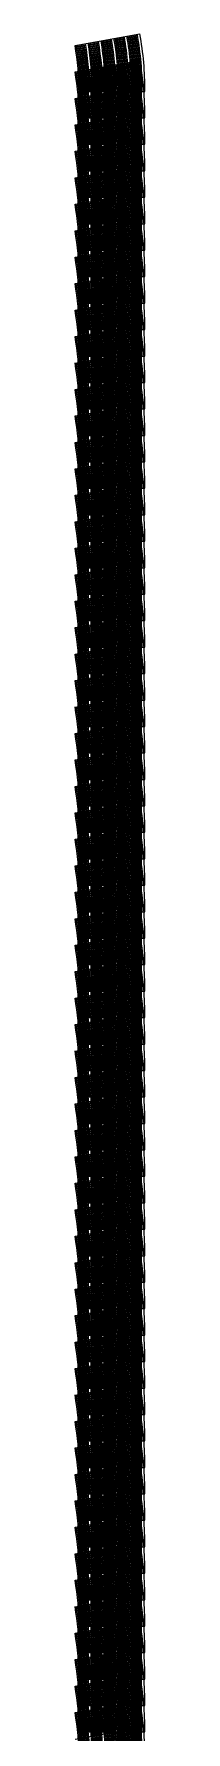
# Model space of a CAD drawing. Extents: x 21 to 26, y 10 to 524.
# Drawn here: x 20.7 to 26, y 396 to 524.3 of the extents above; entities that cross this region are included whole.
import ezdxf

# ---------------------------------------------------------------- set-up
doc = ezdxf.new("R2010")
doc.units = 0
doc.layers.add('paleta', color=255, linetype='CONTINUOUS')

msp = doc.modelspace()

# ---------------------------------------------------------------- linework, layer by layer
at = {"layer": 'paleta', "color": 255}
for p, q in [((20.7, 523.47), (25.62, 524.34)), ((21, 520), (26, 520))]:
    msp.add_line(p, q, dxfattribs=at)
at = {"layer": 'paleta', "color": 254}
for p, q in [((20.7, 521.47), (25.62, 522.34)), ((21, 518), (26, 518))]:
    msp.add_line(p, q, dxfattribs=at)
at = {"layer": 'paleta', "color": 253}
for p, q in [((20.7, 519.47), (25.62, 520.34)), ((21, 516), (26, 516))]:
    msp.add_line(p, q, dxfattribs=at)
at = {"layer": 'paleta', "color": 252}
for p, q in [((20.7, 517.47), (25.62, 518.34)), ((21, 514), (26, 514))]:
    msp.add_line(p, q, dxfattribs=at)
at = {"layer": 'paleta', "color": 251}
for p, q in [((20.7, 515.47), (25.62, 516.34)), ((21, 512), (26, 512))]:
    msp.add_line(p, q, dxfattribs=at)
at = {"layer": 'paleta', "color": 250}
for p, q in [((20.7, 513.47), (25.62, 514.34)), ((21, 510), (26, 510))]:
    msp.add_line(p, q, dxfattribs=at)
at = {"layer": 'paleta', "color": 249}
for p, q in [((20.7, 511.47), (25.62, 512.34)), ((21, 508), (26, 508))]:
    msp.add_line(p, q, dxfattribs=at)
at = {"layer": 'paleta', "color": 248}
for p, q in [((20.7, 509.47), (25.62, 510.34)), ((21, 506), (26, 506))]:
    msp.add_line(p, q, dxfattribs=at)
at = {"layer": 'paleta', "color": 247}
for p, q in [((20.7, 507.47), (25.62, 508.34)), ((21, 504), (26, 504))]:
    msp.add_line(p, q, dxfattribs=at)
at = {"layer": 'paleta', "color": 246}
for p, q in [((20.7, 505.47), (25.62, 506.34)), ((21, 502), (26, 502))]:
    msp.add_line(p, q, dxfattribs=at)
at = {"layer": 'paleta', "color": 245}
for p, q in [((20.7, 503.47), (25.62, 504.34)), ((21, 500), (26, 500))]:
    msp.add_line(p, q, dxfattribs=at)
at = {"layer": 'paleta', "color": 244}
for p, q in [((20.7, 501.47), (25.62, 502.34)), ((21, 498), (26, 498))]:
    msp.add_line(p, q, dxfattribs=at)
at = {"layer": 'paleta', "color": 243}
for p, q in [((20.7, 499.47), (25.62, 500.34)), ((21, 496), (26, 496))]:
    msp.add_line(p, q, dxfattribs=at)
at = {"layer": 'paleta', "color": 242}
for p, q in [((20.7, 497.47), (25.62, 498.34)), ((21, 494), (26, 494))]:
    msp.add_line(p, q, dxfattribs=at)
at = {"layer": 'paleta', "color": 241}
for p, q in [((20.7, 495.47), (25.62, 496.34)), ((21, 492), (26, 492))]:
    msp.add_line(p, q, dxfattribs=at)
at = {"layer": 'paleta', "color": 240}
for p, q in [((20.7, 493.47), (25.62, 494.34)), ((21, 490), (26, 490))]:
    msp.add_line(p, q, dxfattribs=at)
at = {"layer": 'paleta', "color": 239}
for p, q in [((20.7, 491.47), (25.62, 492.34)), ((21, 488), (26, 488))]:
    msp.add_line(p, q, dxfattribs=at)
at = {"layer": 'paleta', "color": 238}
for p, q in [((20.7, 489.47), (25.62, 490.34)), ((21, 486), (26, 486))]:
    msp.add_line(p, q, dxfattribs=at)
at = {"layer": 'paleta', "color": 237}
for p, q in [((20.7, 487.47), (25.62, 488.34)), ((21, 484), (26, 484))]:
    msp.add_line(p, q, dxfattribs=at)
at = {"layer": 'paleta', "color": 236}
for p, q in [((20.7, 485.47), (25.62, 486.34)), ((21, 482), (26, 482))]:
    msp.add_line(p, q, dxfattribs=at)
at = {"layer": 'paleta', "color": 235}
for p, q in [((20.7, 483.47), (25.62, 484.34)), ((21, 480), (26, 480))]:
    msp.add_line(p, q, dxfattribs=at)
at = {"layer": 'paleta', "color": 234}
for p, q in [((20.7, 481.47), (25.62, 482.34)), ((21, 478), (26, 478))]:
    msp.add_line(p, q, dxfattribs=at)
at = {"layer": 'paleta', "color": 233}
for p, q in [((20.7, 479.47), (25.62, 480.34)), ((21, 476), (26, 476))]:
    msp.add_line(p, q, dxfattribs=at)
at = {"layer": 'paleta', "color": 232}
for p, q in [((20.7, 477.47), (25.62, 478.34)), ((21, 474), (26, 474))]:
    msp.add_line(p, q, dxfattribs=at)
at = {"layer": 'paleta', "color": 231}
for p, q in [((20.7, 475.47), (25.62, 476.34)), ((21, 472), (26, 472))]:
    msp.add_line(p, q, dxfattribs=at)
at = {"layer": 'paleta', "color": 230}
for p, q in [((20.7, 473.47), (25.62, 474.34)), ((21, 470), (26, 470))]:
    msp.add_line(p, q, dxfattribs=at)
at = {"layer": 'paleta', "color": 229}
for p, q in [((20.7, 471.47), (25.62, 472.34)), ((21, 468), (26, 468))]:
    msp.add_line(p, q, dxfattribs=at)
at = {"layer": 'paleta', "color": 228}
for p, q in [((20.7, 469.47), (25.62, 470.34)), ((21, 466), (26, 466))]:
    msp.add_line(p, q, dxfattribs=at)
at = {"layer": 'paleta', "color": 227}
for p, q in [((20.7, 467.47), (25.62, 468.34)), ((21, 464), (26, 464))]:
    msp.add_line(p, q, dxfattribs=at)
at = {"layer": 'paleta', "color": 226}
for p, q in [((20.7, 465.47), (25.62, 466.34)), ((21, 462), (26, 462))]:
    msp.add_line(p, q, dxfattribs=at)
at = {"layer": 'paleta', "color": 225}
for p, q in [((20.7, 463.47), (25.62, 464.34)), ((21, 460), (26, 460))]:
    msp.add_line(p, q, dxfattribs=at)
at = {"layer": 'paleta', "color": 224}
for p, q in [((20.7, 461.47), (25.62, 462.34)), ((21, 458), (26, 458))]:
    msp.add_line(p, q, dxfattribs=at)
at = {"layer": 'paleta', "color": 223}
for p, q in [((20.7, 459.47), (25.62, 460.34)), ((21, 456), (26, 456))]:
    msp.add_line(p, q, dxfattribs=at)
at = {"layer": 'paleta', "color": 222}
for p, q in [((20.7, 457.47), (25.62, 458.34)), ((21, 454), (26, 454))]:
    msp.add_line(p, q, dxfattribs=at)
at = {"layer": 'paleta', "color": 221}
for p, q in [((20.7, 455.47), (25.62, 456.34)), ((21, 452), (26, 452))]:
    msp.add_line(p, q, dxfattribs=at)
at = {"layer": 'paleta', "color": 220}
for p, q in [((20.7, 453.47), (25.62, 454.34)), ((21, 450), (26, 450))]:
    msp.add_line(p, q, dxfattribs=at)
at = {"layer": 'paleta', "color": 219}
for p, q in [((20.7, 451.47), (25.62, 452.34)), ((21, 448), (26, 448))]:
    msp.add_line(p, q, dxfattribs=at)
at = {"layer": 'paleta', "color": 218}
for p, q in [((20.7, 449.47), (25.62, 450.34)), ((21, 446), (26, 446))]:
    msp.add_line(p, q, dxfattribs=at)
at = {"layer": 'paleta', "color": 217}
for p, q in [((20.7, 447.47), (25.62, 448.34)), ((21, 444), (26, 444))]:
    msp.add_line(p, q, dxfattribs=at)
at = {"layer": 'paleta', "color": 216}
for p, q in [((20.7, 445.47), (25.62, 446.34)), ((21, 442), (26, 442))]:
    msp.add_line(p, q, dxfattribs=at)
at = {"layer": 'paleta', "color": 215}
for p, q in [((20.7, 443.47), (25.62, 444.34)), ((21, 440), (26, 440))]:
    msp.add_line(p, q, dxfattribs=at)
at = {"layer": 'paleta', "color": 214}
for p, q in [((20.7, 441.47), (25.62, 442.34)), ((21, 438), (26, 438))]:
    msp.add_line(p, q, dxfattribs=at)
at = {"layer": 'paleta', "color": 213}
for p, q in [((20.7, 439.47), (25.62, 440.34)), ((21, 436), (26, 436))]:
    msp.add_line(p, q, dxfattribs=at)
at = {"layer": 'paleta', "color": 212}
for p, q in [((20.7, 437.47), (25.62, 438.34)), ((21, 434), (26, 434))]:
    msp.add_line(p, q, dxfattribs=at)
at = {"layer": 'paleta', "color": 211}
for p, q in [((20.7, 435.47), (25.62, 436.34)), ((21, 432), (26, 432))]:
    msp.add_line(p, q, dxfattribs=at)
at = {"layer": 'paleta', "color": 210}
for p, q in [((20.7, 433.47), (25.62, 434.34)), ((21, 430), (26, 430))]:
    msp.add_line(p, q, dxfattribs=at)
at = {"layer": 'paleta', "color": 209}
for p, q in [((20.7, 431.47), (25.62, 432.34)), ((21, 428), (26, 428))]:
    msp.add_line(p, q, dxfattribs=at)
at = {"layer": 'paleta', "color": 208}
for p, q in [((20.7, 429.47), (25.62, 430.34)), ((21, 426), (26, 426))]:
    msp.add_line(p, q, dxfattribs=at)
at = {"layer": 'paleta', "color": 207}
for p, q in [((20.7, 427.47), (25.62, 428.34)), ((21, 424), (26, 424))]:
    msp.add_line(p, q, dxfattribs=at)
at = {"layer": 'paleta', "color": 206}
for p, q in [((20.7, 425.47), (25.62, 426.34)), ((21, 422), (26, 422))]:
    msp.add_line(p, q, dxfattribs=at)
at = {"layer": 'paleta', "color": 205}
for p, q in [((20.7, 423.47), (25.62, 424.34)), ((21, 420), (26, 420))]:
    msp.add_line(p, q, dxfattribs=at)
at = {"layer": 'paleta', "color": 204}
for p, q in [((20.7, 421.47), (25.62, 422.34)), ((21, 418), (26, 418))]:
    msp.add_line(p, q, dxfattribs=at)
at = {"layer": 'paleta', "color": 203}
for p, q in [((20.7, 419.47), (25.62, 420.34)), ((21, 416), (26, 416))]:
    msp.add_line(p, q, dxfattribs=at)
at = {"layer": 'paleta', "color": 202}
for p, q in [((20.7, 417.47), (25.62, 418.34)), ((21, 414), (26, 414))]:
    msp.add_line(p, q, dxfattribs=at)
at = {"layer": 'paleta', "color": 201}
for p, q in [((20.7, 415.47), (25.62, 416.34)), ((21, 412), (26, 412))]:
    msp.add_line(p, q, dxfattribs=at)
at = {"layer": 'paleta', "color": 200}
for p, q in [((20.7, 413.47), (25.62, 414.34)), ((21, 410), (26, 410))]:
    msp.add_line(p, q, dxfattribs=at)
at = {"layer": 'paleta', "color": 199}
for p, q in [((20.7, 411.47), (25.62, 412.34)), ((21, 408), (26, 408))]:
    msp.add_line(p, q, dxfattribs=at)
at = {"layer": 'paleta', "color": 198}
for p, q in [((20.7, 409.47), (25.62, 410.34)), ((21, 406), (26, 406))]:
    msp.add_line(p, q, dxfattribs=at)
at = {"layer": 'paleta', "color": 197}
for p, q in [((20.7, 407.47), (25.62, 408.34)), ((21, 404), (26, 404))]:
    msp.add_line(p, q, dxfattribs=at)
at = {"layer": 'paleta', "color": 196}
for p, q in [((20.7, 405.47), (25.62, 406.34)), ((21, 402), (26, 402))]:
    msp.add_line(p, q, dxfattribs=at)
at = {"layer": 'paleta', "color": 195}
for p, q in [((20.7, 403.47), (25.62, 404.34)), ((21, 400), (26, 400))]:
    msp.add_line(p, q, dxfattribs=at)
at = {"layer": 'paleta', "color": 194}
for p, q in [((20.7, 401.47), (25.62, 402.34)), ((21, 398), (26, 398))]:
    msp.add_line(p, q, dxfattribs=at)
at = {"layer": 'paleta', "color": 193}
for p, q in [((20.7, 399.47), (25.62, 400.34)), ((21, 396), (26, 396))]:
    msp.add_line(p, q, dxfattribs=at)
at = {"layer": 'paleta', "color": 192}
msp.add_line((20.7, 397.47), (25.62, 398.34), dxfattribs=at)
at = {"layer": 'paleta', "color": 191}
msp.add_line((20.7, 395.47), (25.62, 396.34), dxfattribs=at)
at = {"layer": 'paleta', "color": 255}
for radius in [21, 21.1, 21.2, 21.3, 21.4, 21.5, 21.6, 21.7, 21.8, 22, 22.1, 22.2, 22.3, 22.4, 22.5, 22.6, 22.7, 22.8, 23, 23.1, 23.2, 23.3, 23.4, 23.5, 23.6, 23.7, 23.8, 24, 24.1, 24.2, 24.3, 24.4, 24.5, 24.6, 24.7, 24.8, 25, 20, 20, 20.1, 20.2, 20.3, 20.4, 20.5, 20.6, 20.7, 20.8]:
    msp.add_arc((1, 520), radius, 360, 10, dxfattribs=at)
at = {"layer": 'paleta', "color": 254}
for radius in [20, 20, 20.1, 20.2, 20.3, 20.4, 20.5, 20.6, 20.7, 20.8, 21, 21.1, 21.2, 21.3, 21.4, 21.5, 21.6, 21.7, 21.8, 22, 22.1, 22.2, 22.3, 22.4, 22.5, 22.6, 22.7, 22.8, 23, 23.1, 23.2, 23.3, 23.4, 23.5, 23.6, 23.7, 23.8, 24, 24.1, 24.2, 24.3, 24.4, 24.5, 24.6, 24.7, 24.8, 25]:
    msp.add_arc((1, 518), radius, 360, 10, dxfattribs=at)
at = {"layer": 'paleta', "color": 253}
for radius in [22, 22.1, 22.2, 22.3, 22.4, 22.5, 22.6, 22.7, 22.8, 23, 23.1, 23.2, 23.3, 23.4, 23.5, 23.6, 23.7, 23.8, 24, 24.1, 24.2, 24.3, 24.4, 24.5, 24.6, 24.7, 24.8, 25, 20, 20, 20.1, 20.2, 20.3, 20.4, 20.5, 20.6, 20.7, 20.8, 21, 21.1, 21.2, 21.3, 21.4, 21.5, 21.6, 21.7, 21.8]:
    msp.add_arc((1, 516), radius, 360, 10, dxfattribs=at)
at = {"layer": 'paleta', "color": 252}
for radius in [20, 20, 20.1, 20.2, 20.3, 20.4, 20.5, 20.6, 20.7, 20.8, 21, 21.1, 21.2, 21.3, 21.4, 21.5, 21.6, 21.7, 21.8, 22, 22.1, 22.2, 22.3, 22.4, 22.5, 22.6, 22.7, 22.8, 23, 23.1, 23.2, 23.3, 23.4, 23.5, 23.6, 23.7, 23.8, 24, 24.1, 24.2, 24.3, 24.4, 24.5, 24.6, 24.7, 24.8, 25]:
    msp.add_arc((1, 514), radius, 360, 10, dxfattribs=at)
at = {"layer": 'paleta', "color": 251}
for radius in [22.8, 23, 23.1, 23.2, 23.3, 23.4, 23.5, 23.6, 23.7, 23.8, 24, 24.1, 24.2, 24.3, 24.4, 24.5, 24.6, 24.7, 24.8, 25, 20, 20, 20.1, 20.2, 20.3, 20.4, 20.5, 20.6, 20.7, 20.8, 21, 21.1, 21.2, 21.3, 21.4, 21.5, 21.6, 21.7, 21.8, 22, 22.1, 22.2, 22.3, 22.4, 22.5, 22.6, 22.7]:
    msp.add_arc((1, 512), radius, 360, 10, dxfattribs=at)
at = {"layer": 'paleta', "color": 250}
for radius in [20, 20, 20.1, 20.2, 20.3, 20.4, 20.5, 20.6, 20.7, 20.8, 21, 21.1, 21.2, 21.3, 21.4, 21.5, 21.6, 21.7, 21.8, 22, 22.1, 22.2, 22.3, 22.4, 22.5, 22.6, 22.7, 22.8, 23, 23.1, 23.2, 23.3, 23.4, 23.5, 23.6, 23.7, 23.8, 24, 24.1, 24.2, 24.3, 24.4, 24.5, 24.6, 24.7, 24.8, 25]:
    msp.add_arc((1, 510), radius, 360, 10, dxfattribs=at)
at = {"layer": 'paleta', "color": 249}
for radius in [23.6, 23.7, 23.8, 24, 24.1, 24.2, 24.3, 24.4, 24.5, 24.6, 24.7, 24.8, 25, 20, 20, 20.1, 20.2, 20.3, 20.4, 20.5, 20.6, 20.7, 20.8, 21, 21.1, 21.2, 21.3, 21.4, 21.5, 21.6, 21.7, 21.8, 22, 22.1, 22.2, 22.3, 22.4, 22.5, 22.6, 22.7, 22.8, 23, 23.1, 23.2, 23.3, 23.4, 23.5]:
    msp.add_arc((1, 508), radius, 360, 10, dxfattribs=at)
at = {"layer": 'paleta', "color": 248}
for radius in [20.4, 20.5, 20.6, 20.7, 20.8, 21, 21.1, 21.2, 21.3, 21.4, 21.5, 21.6, 21.7, 21.8, 22, 22.1, 22.2, 22.3, 22.4, 22.5, 22.6, 22.7, 22.8, 23, 23.1, 23.2, 23.3, 23.4, 23.5, 23.6, 23.7, 23.8, 24, 24.1, 24.2, 24.3, 24.4, 24.5, 24.6, 24.7, 24.8, 25, 20, 20, 20.1, 20.2, 20.3]:
    msp.add_arc((1, 506), radius, 360, 10, dxfattribs=at)
at = {"layer": 'paleta', "color": 247}
for radius in [24.5, 24.6, 24.7, 24.8, 25, 20, 20, 20.1, 20.2, 20.3, 20.4, 20.5, 20.6, 20.7, 20.8, 21, 21.1, 21.2, 21.3, 21.4, 21.5, 21.6, 21.7, 21.8, 22, 22.1, 22.2, 22.3, 22.4, 22.5, 22.6, 22.7, 22.8, 23, 23.1, 23.2, 23.3, 23.4, 23.5, 23.6, 23.7, 23.8, 24, 24.1, 24.2, 24.3, 24.4]:
    msp.add_arc((1, 504), radius, 360, 10, dxfattribs=at)
at = {"layer": 'paleta', "color": 246}
for radius in [21.2, 21.3, 21.4, 21.5, 21.6, 21.7, 21.8, 22, 22.1, 22.2, 22.3, 22.4, 22.5, 22.6, 22.7, 22.8, 23, 23.1, 23.2, 23.3, 23.4, 23.5, 23.6, 23.7, 23.8, 24, 24.1, 24.2, 24.3, 24.4, 24.5, 24.6, 24.7, 24.8, 25, 20, 20, 20.1, 20.2, 20.3, 20.4, 20.5, 20.6, 20.7, 20.8, 21, 21.1]:
    msp.add_arc((1, 502), radius, 360, 10, dxfattribs=at)
at = {"layer": 'paleta', "color": 245}
for radius in [20, 20, 20.1, 20.2, 20.3, 20.4, 20.5, 20.6, 20.7, 20.8, 21, 21.1, 21.2, 21.3, 21.4, 21.5, 21.6, 21.7, 21.8, 22, 22.1, 22.2, 22.3, 22.4, 22.5, 22.6, 22.7, 22.8, 23, 23.1, 23.2, 23.3, 23.4, 23.5, 23.6, 23.7, 23.8, 24, 24.1, 24.2, 24.3, 24.4, 24.5, 24.6, 24.7, 24.8, 25]:
    msp.add_arc((1, 500), radius, 360, 10, dxfattribs=at)
at = {"layer": 'paleta', "color": 244}
for radius in [22.1, 22.2, 22.3, 22.4, 22.5, 22.6, 22.7, 22.8, 23, 23.1, 23.2, 23.3, 23.4, 23.5, 23.6, 23.7, 23.8, 24, 24.1, 24.2, 24.3, 24.4, 24.5, 24.6, 24.7, 24.8, 25, 20, 20, 20.1, 20.2, 20.3, 20.4, 20.5, 20.6, 20.7, 20.8, 21, 21.1, 21.2, 21.3, 21.4, 21.5, 21.6, 21.7, 21.8, 22]:
    msp.add_arc((1, 498), radius, 360, 10, dxfattribs=at)
at = {"layer": 'paleta', "color": 243}
for radius in [20, 20, 20.1, 20.2, 20.3, 20.4, 20.5, 20.6, 20.7, 20.8, 21, 21.1, 21.2, 21.3, 21.4, 21.5, 21.6, 21.7, 21.8, 22, 22.1, 22.2, 22.3, 22.4, 22.5, 22.6, 22.7, 22.8, 23, 23.1, 23.2, 23.3, 23.4, 23.5, 23.6, 23.7, 23.8, 24, 24.1, 24.2, 24.3, 24.4, 24.5, 24.6, 24.7, 24.8, 25]:
    msp.add_arc((1, 496), radius, 360, 10, dxfattribs=at)
at = {"layer": 'paleta', "color": 242}
for radius in [23, 23.1, 23.2, 23.3, 23.4, 23.5, 23.6, 23.7, 23.8, 24, 24.1, 24.2, 24.3, 24.4, 24.5, 24.6, 24.7, 24.8, 25, 20, 20, 20.1, 20.2, 20.3, 20.4, 20.5, 20.6, 20.7, 20.8, 21, 21.1, 21.2, 21.3, 21.4, 21.5, 21.6, 21.7, 21.8, 22, 22.1, 22.2, 22.3, 22.4, 22.5, 22.6, 22.7, 22.8]:
    msp.add_arc((1, 494), radius, 360, 10, dxfattribs=at)
at = {"layer": 'paleta', "color": 241}
for radius in [20, 20, 20.1, 20.2, 20.3, 20.4, 20.5, 20.6, 20.7, 20.8, 21, 21.1, 21.2, 21.3, 21.4, 21.5, 21.6, 21.7, 21.8, 22, 22.1, 22.2, 22.3, 22.4, 22.5, 22.6, 22.7, 22.8, 23, 23.1, 23.2, 23.3, 23.4, 23.5, 23.6, 23.7, 23.8, 24, 24.1, 24.2, 24.3, 24.4, 24.5, 24.6, 24.7, 24.8, 25]:
    msp.add_arc((1, 492), radius, 360, 10, dxfattribs=at)
at = {"layer": 'paleta', "color": 240}
for radius in [23.8, 24, 24.1, 24.2, 24.3, 24.4, 24.5, 24.6, 24.7, 24.8, 25, 20, 20, 20.1, 20.2, 20.3, 20.4, 20.5, 20.6, 20.7, 20.8, 21, 21.1, 21.2, 21.3, 21.4, 21.5, 21.6, 21.7, 21.8, 22, 22.1, 22.2, 22.3, 22.4, 22.5, 22.6, 22.7, 22.8, 23, 23.1, 23.2, 23.3, 23.4, 23.5, 23.6, 23.7]:
    msp.add_arc((1, 490), radius, 360, 10, dxfattribs=at)
at = {"layer": 'paleta', "color": 239}
for radius in [20.5, 20.6, 20.7, 20.8, 21, 21.1, 21.2, 21.3, 21.4, 21.5, 21.6, 21.7, 21.8, 22, 22.1, 22.2, 22.3, 22.4, 22.5, 22.6, 22.7, 22.8, 23, 23.1, 23.2, 23.3, 23.4, 23.5, 23.6, 23.7, 23.8, 24, 24.1, 24.2, 24.3, 24.4, 24.5, 24.6, 24.7, 24.8, 25, 20, 20, 20.1, 20.2, 20.3, 20.4]:
    msp.add_arc((1, 488), radius, 360, 10, dxfattribs=at)
at = {"layer": 'paleta', "color": 238}
for radius in [24.7, 24.8, 25, 20, 20, 20.1, 20.2, 20.3, 20.4, 20.5, 20.6, 20.7, 20.8, 21, 21.1, 21.2, 21.3, 21.4, 21.5, 21.6, 21.7, 21.8, 22, 22.1, 22.2, 22.3, 22.4, 22.5, 22.6, 22.7, 22.8, 23, 23.1, 23.2, 23.3, 23.4, 23.5, 23.6, 23.7, 23.8, 24, 24.1, 24.2, 24.3, 24.4, 24.5, 24.6]:
    msp.add_arc((1, 486), radius, 360, 10, dxfattribs=at)
at = {"layer": 'paleta', "color": 237}
for radius in [21.4, 21.5, 21.6, 21.7, 21.8, 22, 22.1, 22.2, 22.3, 22.4, 22.5, 22.6, 22.7, 22.8, 23, 23.1, 23.2, 23.3, 23.4, 23.5, 23.6, 23.7, 23.8, 24, 24.1, 24.2, 24.3, 24.4, 24.5, 24.6, 24.7, 24.8, 25, 20, 20, 20.1, 20.2, 20.3, 20.4, 20.5, 20.6, 20.7, 20.8, 21, 21.1, 21.2, 21.3]:
    msp.add_arc((1, 484), radius, 360, 10, dxfattribs=at)
at = {"layer": 'paleta', "color": 236}
for radius in [20, 20, 20.1, 20.2, 20.3, 20.4, 20.5, 20.6, 20.7, 20.8, 21, 21.1, 21.2, 21.3, 21.4, 21.5, 21.6, 21.7, 21.8, 22, 22.1, 22.2, 22.3, 22.4, 22.5, 22.6, 22.7, 22.8, 23, 23.1, 23.2, 23.3, 23.4, 23.5, 23.6, 23.7, 23.8, 24, 24.1, 24.2, 24.3, 24.4, 24.5, 24.6, 24.7, 24.8, 25]:
    msp.add_arc((1, 482), radius, 360, 10, dxfattribs=at)
at = {"layer": 'paleta', "color": 235}
for radius in [22.3, 22.4, 22.5, 22.6, 22.7, 22.8, 23, 23.1, 23.2, 23.3, 23.4, 23.5, 23.6, 23.7, 23.8, 24, 24.1, 24.2, 24.3, 24.4, 24.5, 24.6, 24.7, 24.8, 25, 20, 20, 20.1, 20.2, 20.3, 20.4, 20.5, 20.6, 20.7, 20.8, 21, 21.1, 21.2, 21.3, 21.4, 21.5, 21.6, 21.7, 21.8, 22, 22.1, 22.2]:
    msp.add_arc((1, 480), radius, 360, 10, dxfattribs=at)
at = {"layer": 'paleta', "color": 234}
for radius in [20, 20, 20.1, 20.2, 20.3, 20.4, 20.5, 20.6, 20.7, 20.8, 21, 21.1, 21.2, 21.3, 21.4, 21.5, 21.6, 21.7, 21.8, 22, 22.1, 22.2, 22.3, 22.4, 22.5, 22.6, 22.7, 22.8, 23, 23.1, 23.2, 23.3, 23.4, 23.5, 23.6, 23.7, 23.8, 24, 24.1, 24.2, 24.3, 24.4, 24.5, 24.6, 24.7, 24.8, 25]:
    msp.add_arc((1, 478), radius, 360, 10, dxfattribs=at)
at = {"layer": 'paleta', "color": 233}
for radius in [23.1, 23.2, 23.3, 23.4, 23.5, 23.6, 23.7, 23.8, 24, 24.1, 24.2, 24.3, 24.4, 24.5, 24.6, 24.7, 24.8, 25, 20, 20, 20.1, 20.2, 20.3, 20.4, 20.5, 20.6, 20.7, 20.8, 21, 21.1, 21.2, 21.3, 21.4, 21.5, 21.6, 21.7, 21.8, 22, 22.1, 22.2, 22.3, 22.4, 22.5, 22.6, 22.7, 22.8, 23]:
    msp.add_arc((1, 476), radius, 360, 10, dxfattribs=at)
at = {"layer": 'paleta', "color": 232}
for radius in [20, 20, 20.1, 20.2, 20.3, 20.4, 20.5, 20.6, 20.7, 20.8, 21, 21.1, 21.2, 21.3, 21.4, 21.5, 21.6, 21.7, 21.8, 22, 22.1, 22.2, 22.3, 22.4, 22.5, 22.6, 22.7, 22.8, 23, 23.1, 23.2, 23.3, 23.4, 23.5, 23.6, 23.7, 23.8, 24, 24.1, 24.2, 24.3, 24.4, 24.5, 24.6, 24.7, 24.8, 25]:
    msp.add_arc((1, 474), radius, 360, 10, dxfattribs=at)
at = {"layer": 'paleta', "color": 231}
for radius in [24, 24.1, 24.2, 24.3, 24.4, 24.5, 24.6, 24.7, 24.8, 25, 20, 20, 20.1, 20.2, 20.3, 20.4, 20.5, 20.6, 20.7, 20.8, 21, 21.1, 21.2, 21.3, 21.4, 21.5, 21.6, 21.7, 21.8, 22, 22.1, 22.2, 22.3, 22.4, 22.5, 22.6, 22.7, 22.8, 23, 23.1, 23.2, 23.3, 23.4, 23.5, 23.6, 23.7, 23.8]:
    msp.add_arc((1, 472), radius, 360, 10, dxfattribs=at)
at = {"layer": 'paleta', "color": 230}
for radius in [20.7, 20.8, 21, 21.1, 21.2, 21.3, 21.4, 21.5, 21.6, 21.7, 21.8, 22, 22.1, 22.2, 22.3, 22.4, 22.5, 22.6, 22.7, 22.8, 23, 23.1, 23.2, 23.3, 23.4, 23.5, 23.6, 23.7, 23.8, 24, 24.1, 24.2, 24.3, 24.4, 24.5, 24.6, 24.7, 24.8, 25, 20, 20, 20.1, 20.2, 20.3, 20.4, 20.5, 20.6]:
    msp.add_arc((1, 470), radius, 360, 10, dxfattribs=at)
at = {"layer": 'paleta', "color": 229}
for radius in [25, 20, 20, 20.1, 20.2, 20.3, 20.4, 20.5, 20.6, 20.7, 20.8, 21, 21.1, 21.2, 21.3, 21.4, 21.5, 21.6, 21.7, 21.8, 22, 22.1, 22.2, 22.3, 22.4, 22.5, 22.6, 22.7, 22.8, 23, 23.1, 23.2, 23.3, 23.4, 23.5, 23.6, 23.7, 23.8, 24, 24.1, 24.2, 24.3, 24.4, 24.5, 24.6, 24.7, 24.8]:
    msp.add_arc((1, 468), radius, 360, 10, dxfattribs=at)
at = {"layer": 'paleta', "color": 228}
for radius in [21.6, 21.7, 21.8, 22, 22.1, 22.2, 22.3, 22.4, 22.5, 22.6, 22.7, 22.8, 23, 23.1, 23.2, 23.3, 23.4, 23.5, 23.6, 23.7, 23.8, 24, 24.1, 24.2, 24.3, 24.4, 24.5, 24.6, 24.7, 24.8, 25, 20, 20, 20.1, 20.2, 20.3, 20.4, 20.5, 20.6, 20.7, 20.8, 21, 21.1, 21.2, 21.3, 21.4, 21.5]:
    msp.add_arc((1, 466), radius, 360, 10, dxfattribs=at)
at = {"layer": 'paleta', "color": 227}
for radius in [20, 20, 20.1, 20.2, 20.3, 20.4, 20.5, 20.6, 20.7, 20.8, 21, 21.1, 21.2, 21.3, 21.4, 21.5, 21.6, 21.7, 21.8, 22, 22.1, 22.2, 22.3, 22.4, 22.5, 22.6, 22.7, 22.8, 23, 23.1, 23.2, 23.3, 23.4, 23.5, 23.6, 23.7, 23.8, 24, 24.1, 24.2, 24.3, 24.4, 24.5, 24.6, 24.7, 24.8, 25]:
    msp.add_arc((1, 464), radius, 360, 10, dxfattribs=at)
at = {"layer": 'paleta', "color": 226}
for radius in [22.4, 22.5, 22.6, 22.7, 22.8, 23, 23.1, 23.2, 23.3, 23.4, 23.5, 23.6, 23.7, 23.8, 24, 24.1, 24.2, 24.3, 24.4, 24.5, 24.6, 24.7, 24.8, 25, 20, 20, 20.1, 20.2, 20.3, 20.4, 20.5, 20.6, 20.7, 20.8, 21, 21.1, 21.2, 21.3, 21.4, 21.5, 21.6, 21.7, 21.8, 22, 22.1, 22.2, 22.3]:
    msp.add_arc((1, 462), radius, 360, 10, dxfattribs=at)
at = {"layer": 'paleta', "color": 225}
for radius in [20, 20, 20.1, 20.2, 20.3, 20.4, 20.5, 20.6, 20.7, 20.8, 21, 21.1, 21.2, 21.3, 21.4, 21.5, 21.6, 21.7, 21.8, 22, 22.1, 22.2, 22.3, 22.4, 22.5, 22.6, 22.7, 22.8, 23, 23.1, 23.2, 23.3, 23.4, 23.5, 23.6, 23.7, 23.8, 24, 24.1, 24.2, 24.3, 24.4, 24.5, 24.6, 24.7, 24.8, 25]:
    msp.add_arc((1, 460), radius, 360, 10, dxfattribs=at)
at = {"layer": 'paleta', "color": 224}
for radius in [23.3, 23.4, 23.5, 23.6, 23.7, 23.8, 24, 24.1, 24.2, 24.3, 24.4, 24.5, 24.6, 24.7, 24.8, 25, 20, 20, 20.1, 20.2, 20.3, 20.4, 20.5, 20.6, 20.7, 20.8, 21, 21.1, 21.2, 21.3, 21.4, 21.5, 21.6, 21.7, 21.8, 22, 22.1, 22.2, 22.3, 22.4, 22.5, 22.6, 22.7, 22.8, 23, 23.1, 23.2]:
    msp.add_arc((1, 458), radius, 360, 10, dxfattribs=at)
at = {"layer": 'paleta', "color": 223}
for radius in [20, 20, 20.1, 20.2, 20.3, 20.4, 20.5, 20.6, 20.7, 20.8, 21, 21.1, 21.2, 21.3, 21.4, 21.5, 21.6, 21.7, 21.8, 22, 22.1, 22.2, 22.3, 22.4, 22.5, 22.6, 22.7, 22.8, 23, 23.1, 23.2, 23.3, 23.4, 23.5, 23.6, 23.7, 23.8, 24, 24.1, 24.2, 24.3, 24.4, 24.5, 24.6, 24.7, 24.8, 25]:
    msp.add_arc((1, 456), radius, 360, 10, dxfattribs=at)
at = {"layer": 'paleta', "color": 222}
for radius in [24.2, 24.3, 24.4, 24.5, 24.6, 24.7, 24.8, 25, 20, 20, 20.1, 20.2, 20.3, 20.4, 20.5, 20.6, 20.7, 20.8, 21, 21.1, 21.2, 21.3, 21.4, 21.5, 21.6, 21.7, 21.8, 22, 22.1, 22.2, 22.3, 22.4, 22.5, 22.6, 22.7, 22.8, 23, 23.1, 23.2, 23.3, 23.4, 23.5, 23.6, 23.7, 23.8, 24, 24.1]:
    msp.add_arc((1, 454), radius, 360, 10, dxfattribs=at)
at = {"layer": 'paleta', "color": 221}
for radius in [21, 21.1, 21.2, 21.3, 21.4, 21.5, 21.6, 21.7, 21.8, 22, 22.1, 22.2, 22.3, 22.4, 22.5, 22.6, 22.7, 22.8, 23, 23.1, 23.2, 23.3, 23.4, 23.5, 23.6, 23.7, 23.8, 24, 24.1, 24.2, 24.3, 24.4, 24.5, 24.6, 24.7, 24.8, 25, 20, 20, 20.1, 20.2, 20.3, 20.4, 20.5, 20.6, 20.7, 20.8]:
    msp.add_arc((1, 452), radius, 360, 10, dxfattribs=at)
at = {"layer": 'paleta', "color": 220}
for radius in [25, 20, 20, 20.1, 20.2, 20.3, 20.4, 20.5, 20.6, 20.7, 20.8, 21, 21.1, 21.2, 21.3, 21.4, 21.5, 21.6, 21.7, 21.8, 22, 22.1, 22.2, 22.3, 22.4, 22.5, 22.6, 22.7, 22.8, 23, 23.1, 23.2, 23.3, 23.4, 23.5, 23.6, 23.7, 23.8, 24, 24.1, 24.2, 24.3, 24.4, 24.5, 24.6, 24.7, 24.8]:
    msp.add_arc((1, 450), radius, 360, 10, dxfattribs=at)
at = {"layer": 'paleta', "color": 219}
for radius in [21.8, 22, 22.1, 22.2, 22.3, 22.4, 22.5, 22.6, 22.7, 22.8, 23, 23.1, 23.2, 23.3, 23.4, 23.5, 23.6, 23.7, 23.8, 24, 24.1, 24.2, 24.3, 24.4, 24.5, 24.6, 24.7, 24.8, 25, 20, 20, 20.1, 20.2, 20.3, 20.4, 20.5, 20.6, 20.7, 20.8, 21, 21.1, 21.2, 21.3, 21.4, 21.5, 21.6, 21.7]:
    msp.add_arc((1, 448), radius, 360, 10, dxfattribs=at)
at = {"layer": 'paleta', "color": 218}
for radius in [20, 20, 20.1, 20.2, 20.3, 20.4, 20.5, 20.6, 20.7, 20.8, 21, 21.1, 21.2, 21.3, 21.4, 21.5, 21.6, 21.7, 21.8, 22, 22.1, 22.2, 22.3, 22.4, 22.5, 22.6, 22.7, 22.8, 23, 23.1, 23.2, 23.3, 23.4, 23.5, 23.6, 23.7, 23.8, 24, 24.1, 24.2, 24.3, 24.4, 24.5, 24.6, 24.7, 24.8, 25]:
    msp.add_arc((1, 446), radius, 360, 10, dxfattribs=at)
at = {"layer": 'paleta', "color": 217}
for radius in [22.6, 22.7, 22.8, 23, 23.1, 23.2, 23.3, 23.4, 23.5, 23.6, 23.7, 23.8, 24, 24.1, 24.2, 24.3, 24.4, 24.5, 24.6, 24.7, 24.8, 25, 20, 20, 20.1, 20.2, 20.3, 20.4, 20.5, 20.6, 20.7, 20.8, 21, 21.1, 21.2, 21.3, 21.4, 21.5, 21.6, 21.7, 21.8, 22, 22.1, 22.2, 22.3, 22.4, 22.5]:
    msp.add_arc((1, 444), radius, 360, 10, dxfattribs=at)
at = {"layer": 'paleta', "color": 216}
for radius in [20, 20, 20.1, 20.2, 20.3, 20.4, 20.5, 20.6, 20.7, 20.8, 21, 21.1, 21.2, 21.3, 21.4, 21.5, 21.6, 21.7, 21.8, 22, 22.1, 22.2, 22.3, 22.4, 22.5, 22.6, 22.7, 22.8, 23, 23.1, 23.2, 23.3, 23.4, 23.5, 23.6, 23.7, 23.8, 24, 24.1, 24.2, 24.3, 24.4, 24.5, 24.6, 24.7, 24.8, 25]:
    msp.add_arc((1, 442), radius, 360, 10, dxfattribs=at)
at = {"layer": 'paleta', "color": 215}
for radius in [23.5, 23.6, 23.7, 23.8, 24, 24.1, 24.2, 24.3, 24.4, 24.5, 24.6, 24.7, 24.8, 25, 20, 20, 20.1, 20.2, 20.3, 20.4, 20.5, 20.6, 20.7, 20.8, 21, 21.1, 21.2, 21.3, 21.4, 21.5, 21.6, 21.7, 21.8, 22, 22.1, 22.2, 22.3, 22.4, 22.5, 22.6, 22.7, 22.8, 23, 23.1, 23.2, 23.3, 23.4]:
    msp.add_arc((1, 440), radius, 360, 10, dxfattribs=at)
at = {"layer": 'paleta', "color": 214}
for radius in [20.2, 20.3, 20.4, 20.5, 20.6, 20.7, 20.8, 21, 21.1, 21.2, 21.3, 21.4, 21.5, 21.6, 21.7, 21.8, 22, 22.1, 22.2, 22.3, 22.4, 22.5, 22.6, 22.7, 22.8, 23, 23.1, 23.2, 23.3, 23.4, 23.5, 23.6, 23.7, 23.8, 24, 24.1, 24.2, 24.3, 24.4, 24.5, 24.6, 24.7, 24.8, 25, 20, 20, 20.1]:
    msp.add_arc((1, 438), radius, 360, 10, dxfattribs=at)
at = {"layer": 'paleta', "color": 213}
for radius in [24.4, 24.5, 24.6, 24.7, 24.8, 25, 20, 20, 20.1, 20.2, 20.3, 20.4, 20.5, 20.6, 20.7, 20.8, 21, 21.1, 21.2, 21.3, 21.4, 21.5, 21.6, 21.7, 21.8, 22, 22.1, 22.2, 22.3, 22.4, 22.5, 22.6, 22.7, 22.8, 23, 23.1, 23.2, 23.3, 23.4, 23.5, 23.6, 23.7, 23.8, 24, 24.1, 24.2, 24.3]:
    msp.add_arc((1, 436), radius, 360, 10, dxfattribs=at)
at = {"layer": 'paleta', "color": 212}
for radius in [21.1, 21.2, 21.3, 21.4, 21.5, 21.6, 21.7, 21.8, 22, 22.1, 22.2, 22.3, 22.4, 22.5, 22.6, 22.7, 22.8, 23, 23.1, 23.2, 23.3, 23.4, 23.5, 23.6, 23.7, 23.8, 24, 24.1, 24.2, 24.3, 24.4, 24.5, 24.6, 24.7, 24.8, 25, 20, 20, 20.1, 20.2, 20.3, 20.4, 20.5, 20.6, 20.7, 20.8, 21]:
    msp.add_arc((1, 434), radius, 360, 10, dxfattribs=at)
at = {"layer": 'paleta', "color": 211}
for radius in [20, 20, 20.1, 20.2, 20.3, 20.4, 20.5, 20.6, 20.7, 20.8, 21, 21.1, 21.2, 21.3, 21.4, 21.5, 21.6, 21.7, 21.8, 22, 22.1, 22.2, 22.3, 22.4, 22.5, 22.6, 22.7, 22.8, 23, 23.1, 23.2, 23.3, 23.4, 23.5, 23.6, 23.7, 23.8, 24, 24.1, 24.2, 24.3, 24.4, 24.5, 24.6, 24.7, 24.8, 25]:
    msp.add_arc((1, 432), radius, 360, 10, dxfattribs=at)
at = {"layer": 'paleta', "color": 210}
for radius in [22, 22.1, 22.2, 22.3, 22.4, 22.5, 22.6, 22.7, 22.8, 23, 23.1, 23.2, 23.3, 23.4, 23.5, 23.6, 23.7, 23.8, 24, 24.1, 24.2, 24.3, 24.4, 24.5, 24.6, 24.7, 24.8, 25, 20, 20, 20.1, 20.2, 20.3, 20.4, 20.5, 20.6, 20.7, 20.8, 21, 21.1, 21.2, 21.3, 21.4, 21.5, 21.6, 21.7, 21.8]:
    msp.add_arc((1, 430), radius, 360, 10, dxfattribs=at)
at = {"layer": 'paleta', "color": 209}
for radius in [20, 20, 20.1, 20.2, 20.3, 20.4, 20.5, 20.6, 20.7, 20.8, 21, 21.1, 21.2, 21.3, 21.4, 21.5, 21.6, 21.7, 21.8, 22, 22.1, 22.2, 22.3, 22.4, 22.5, 22.6, 22.7, 22.8, 23, 23.1, 23.2, 23.3, 23.4, 23.5, 23.6, 23.7, 23.8, 24, 24.1, 24.2, 24.3, 24.4, 24.5, 24.6, 24.7, 24.8, 25]:
    msp.add_arc((1, 428), radius, 360, 10, dxfattribs=at)
at = {"layer": 'paleta', "color": 208}
for radius in [22.8, 23, 23.1, 23.2, 23.3, 23.4, 23.5, 23.6, 23.7, 23.8, 24, 24.1, 24.2, 24.3, 24.4, 24.5, 24.6, 24.7, 24.8, 25, 20, 20, 20.1, 20.2, 20.3, 20.4, 20.5, 20.6, 20.7, 20.8, 21, 21.1, 21.2, 21.3, 21.4, 21.5, 21.6, 21.7, 21.8, 22, 22.1, 22.2, 22.3, 22.4, 22.5, 22.6, 22.7]:
    msp.add_arc((1, 426), radius, 360, 10, dxfattribs=at)
at = {"layer": 'paleta', "color": 207}
for radius in [20, 20, 20.1, 20.2, 20.3, 20.4, 20.5, 20.6, 20.7, 20.8, 21, 21.1, 21.2, 21.3, 21.4, 21.5, 21.6, 21.7, 21.8, 22, 22.1, 22.2, 22.3, 22.4, 22.5, 22.6, 22.7, 22.8, 23, 23.1, 23.2, 23.3, 23.4, 23.5, 23.6, 23.7, 23.8, 24, 24.1, 24.2, 24.3, 24.4, 24.5, 24.6, 24.7, 24.8, 25]:
    msp.add_arc((1, 424), radius, 360, 10, dxfattribs=at)
at = {"layer": 'paleta', "color": 206}
for radius in [23.7, 23.8, 24, 24.1, 24.2, 24.3, 24.4, 24.5, 24.6, 24.7, 24.8, 25, 20, 20, 20.1, 20.2, 20.3, 20.4, 20.5, 20.6, 20.7, 20.8, 21, 21.1, 21.2, 21.3, 21.4, 21.5, 21.6, 21.7, 21.8, 22, 22.1, 22.2, 22.3, 22.4, 22.5, 22.6, 22.7, 22.8, 23, 23.1, 23.2, 23.3, 23.4, 23.5, 23.6]:
    msp.add_arc((1, 422), radius, 360, 10, dxfattribs=at)
at = {"layer": 'paleta', "color": 205}
for radius in [20.4, 20.5, 20.6, 20.7, 20.8, 21, 21.1, 21.2, 21.3, 21.4, 21.5, 21.6, 21.7, 21.8, 22, 22.1, 22.2, 22.3, 22.4, 22.5, 22.6, 22.7, 22.8, 23, 23.1, 23.2, 23.3, 23.4, 23.5, 23.6, 23.7, 23.8, 24, 24.1, 24.2, 24.3, 24.4, 24.5, 24.6, 24.7, 24.8, 25, 20, 20, 20.1, 20.2, 20.3]:
    msp.add_arc((1, 420), radius, 360, 10, dxfattribs=at)
at = {"layer": 'paleta', "color": 204}
for radius in [24.5, 24.6, 24.7, 24.8, 25, 20, 20, 20.1, 20.2, 20.3, 20.4, 20.5, 20.6, 20.7, 20.8, 21, 21.1, 21.2, 21.3, 21.4, 21.5, 21.6, 21.7, 21.8, 22, 22.1, 22.2, 22.3, 22.4, 22.5, 22.6, 22.7, 22.8, 23, 23.1, 23.2, 23.3, 23.4, 23.5, 23.6, 23.7, 23.8, 24, 24.1, 24.2, 24.3, 24.4]:
    msp.add_arc((1, 418), radius, 360, 10, dxfattribs=at)
at = {"layer": 'paleta', "color": 203}
for radius in [21.3, 21.4, 21.5, 21.6, 21.7, 21.8, 22, 22.1, 22.2, 22.3, 22.4, 22.5, 22.6, 22.7, 22.8, 23, 23.1, 23.2, 23.3, 23.4, 23.5, 23.6, 23.7, 23.8, 24, 24.1, 24.2, 24.3, 24.4, 24.5, 24.6, 24.7, 24.8, 25, 20, 20, 20.1, 20.2, 20.3, 20.4, 20.5, 20.6, 20.7, 20.8, 21, 21.1, 21.2]:
    msp.add_arc((1, 416), radius, 360, 10, dxfattribs=at)
at = {"layer": 'paleta', "color": 202}
for radius in [20, 20, 20.1, 20.2, 20.3, 20.4, 20.5, 20.6, 20.7, 20.8, 21, 21.1, 21.2, 21.3, 21.4, 21.5, 21.6, 21.7, 21.8, 22, 22.1, 22.2, 22.3, 22.4, 22.5, 22.6, 22.7, 22.8, 23, 23.1, 23.2, 23.3, 23.4, 23.5, 23.6, 23.7, 23.8, 24, 24.1, 24.2, 24.3, 24.4, 24.5, 24.6, 24.7, 24.8, 25]:
    msp.add_arc((1, 414), radius, 360, 10, dxfattribs=at)
at = {"layer": 'paleta', "color": 201}
for radius in [22.1, 22.2, 22.3, 22.4, 22.5, 22.6, 22.7, 22.8, 23, 23.1, 23.2, 23.3, 23.4, 23.5, 23.6, 23.7, 23.8, 24, 24.1, 24.2, 24.3, 24.4, 24.5, 24.6, 24.7, 24.8, 25, 20, 20, 20.1, 20.2, 20.3, 20.4, 20.5, 20.6, 20.7, 20.8, 21, 21.1, 21.2, 21.3, 21.4, 21.5, 21.6, 21.7, 21.8, 22]:
    msp.add_arc((1, 412), radius, 360, 10, dxfattribs=at)
at = {"layer": 'paleta', "color": 200}
for radius in [20, 20, 20.1, 20.2, 20.3, 20.4, 20.5, 20.6, 20.7, 20.8, 21, 21.1, 21.2, 21.3, 21.4, 21.5, 21.6, 21.7, 21.8, 22, 22.1, 22.2, 22.3, 22.4, 22.5, 22.6, 22.7, 22.8, 23, 23.1, 23.2, 23.3, 23.4, 23.5, 23.6, 23.7, 23.8, 24, 24.1, 24.2, 24.3, 24.4, 24.5, 24.6, 24.7, 24.8, 25]:
    msp.add_arc((1, 410), radius, 360, 10, dxfattribs=at)
at = {"layer": 'paleta', "color": 199}
for radius in [23, 23.1, 23.2, 23.3, 23.4, 23.5, 23.6, 23.7, 23.8, 24, 24.1, 24.2, 24.3, 24.4, 24.5, 24.6, 24.7, 24.8, 25, 20, 20, 20.1, 20.2, 20.3, 20.4, 20.5, 20.6, 20.7, 20.8, 21, 21.1, 21.2, 21.3, 21.4, 21.5, 21.6, 21.7, 21.8, 22, 22.1, 22.2, 22.3, 22.4, 22.5, 22.6, 22.7, 22.8]:
    msp.add_arc((1, 408), radius, 360, 10, dxfattribs=at)
at = {"layer": 'paleta', "color": 198}
for radius in [20, 20, 20.1, 20.2, 20.3, 20.4, 20.5, 20.6, 20.7, 20.8, 21, 21.1, 21.2, 21.3, 21.4, 21.5, 21.6, 21.7, 21.8, 22, 22.1, 22.2, 22.3, 22.4, 22.5, 22.6, 22.7, 22.8, 23, 23.1, 23.2, 23.3, 23.4, 23.5, 23.6, 23.7, 23.8, 24, 24.1, 24.2, 24.3, 24.4, 24.5, 24.6, 24.7, 24.8, 25]:
    msp.add_arc((1, 406), radius, 360, 10, dxfattribs=at)
at = {"layer": 'paleta', "color": 197}
for radius in [24, 24.1, 24.2, 24.3, 24.4, 24.5, 24.6, 24.7, 24.8, 25, 20, 20, 20.1, 20.2, 20.3, 20.4, 20.5, 20.6, 20.7, 20.8, 21, 21.1, 21.2, 21.3, 21.4, 21.5, 21.6, 21.7, 21.8, 22, 22.1, 22.2, 22.3, 22.4, 22.5, 22.6, 22.7, 22.8, 23, 23.1, 23.2, 23.3, 23.4, 23.5, 23.6, 23.7, 23.8]:
    msp.add_arc((1, 404), radius, 360, 10, dxfattribs=at)
at = {"layer": 'paleta', "color": 196}
for radius in [20.6, 20.7, 20.8, 21, 21.1, 21.2, 21.3, 21.4, 21.5, 21.6, 21.7, 21.8, 22, 22.1, 22.2, 22.3, 22.4, 22.5, 22.6, 22.7, 22.8, 23, 23.1, 23.2, 23.3, 23.4, 23.5, 23.6, 23.7, 23.8, 24, 24.1, 24.2, 24.3, 24.4, 24.5, 24.6, 24.7, 24.8, 25, 20, 20, 20.1, 20.2, 20.3, 20.4, 20.5]:
    msp.add_arc((1, 402), radius, 360, 10, dxfattribs=at)
at = {"layer": 'paleta', "color": 195}
for radius in [24.7, 24.8, 25, 20, 20, 20.1, 20.2, 20.3, 20.4, 20.5, 20.6, 20.7, 20.8, 21, 21.1, 21.2, 21.3, 21.4, 21.5, 21.6, 21.7, 21.8, 22, 22.1, 22.2, 22.3, 22.4, 22.5, 22.6, 22.7, 22.8, 23, 23.1, 23.2, 23.3, 23.4, 23.5, 23.6, 23.7, 23.8, 24, 24.1, 24.2, 24.3, 24.4, 24.5, 24.6]:
    msp.add_arc((1, 400), radius, 360, 10, dxfattribs=at)
at = {"layer": 'paleta', "color": 194}
for radius in [21.5, 21.6, 21.7, 21.8, 22, 22.1, 22.2, 22.3, 22.4, 22.5, 22.6, 22.7, 22.8, 23, 23.1, 23.2, 23.3, 23.4, 23.5, 23.6, 23.7, 23.8, 24, 24.1, 24.2, 24.3, 24.4, 24.5, 24.6, 24.7, 24.8, 25, 20, 20, 20.1, 20.2, 20.3, 20.4, 20.5, 20.6, 20.7, 20.8, 21, 21.1, 21.2, 21.3, 21.4]:
    msp.add_arc((1, 398), radius, 360, 10, dxfattribs=at)
at = {"layer": 'paleta', "color": 193}
for radius in [20, 20, 20.1, 20.2, 20.3, 20.4, 20.5, 20.6, 20.7, 20.8, 21, 21.1, 21.2, 21.3, 21.4, 21.5, 21.6, 21.7, 21.8, 22, 22.1, 22.2, 22.3, 22.4, 22.5, 22.6, 22.7, 22.8, 23, 23.1, 23.2, 23.3, 23.4, 23.5, 23.6, 23.7, 23.8, 24, 24.1, 24.2, 24.3, 24.4, 24.5, 24.6, 24.7, 24.8, 25]:
    msp.add_arc((1, 396), radius, 360, 10, dxfattribs=at)
at = {"layer": 'paleta', "color": 192}
for radius in [22.3, 22.4, 22.5, 22.6, 22.7, 22.8, 23, 23.1, 23.2, 23.3, 23.4, 23.5, 23.6, 23.7, 23.8, 24, 24.1, 24.2, 24.3, 24.4, 24.5, 24.6, 24.7, 24.8, 25, 20, 20, 20.1, 20.2, 20.3, 20.4, 20.5, 20.6, 20.7, 20.8, 21, 21.1, 21.2, 21.3, 21.4, 21.5, 21.6, 21.7, 21.8, 22, 22.1, 22.2]:
    msp.add_arc((1, 394), radius, 360, 10, dxfattribs=at)
at = {"layer": 'paleta', "color": 191}
for radius in [23.1, 23.2, 23.3, 23.4, 23.5, 23.6, 23.7, 23.8, 24, 24.1, 24.2, 24.3, 24.4, 24.5, 24.6, 24.7, 24.8, 25]:
    msp.add_arc((1, 392), radius, 360, 10, dxfattribs=at)

doc.saveas('drawing.dxf')
